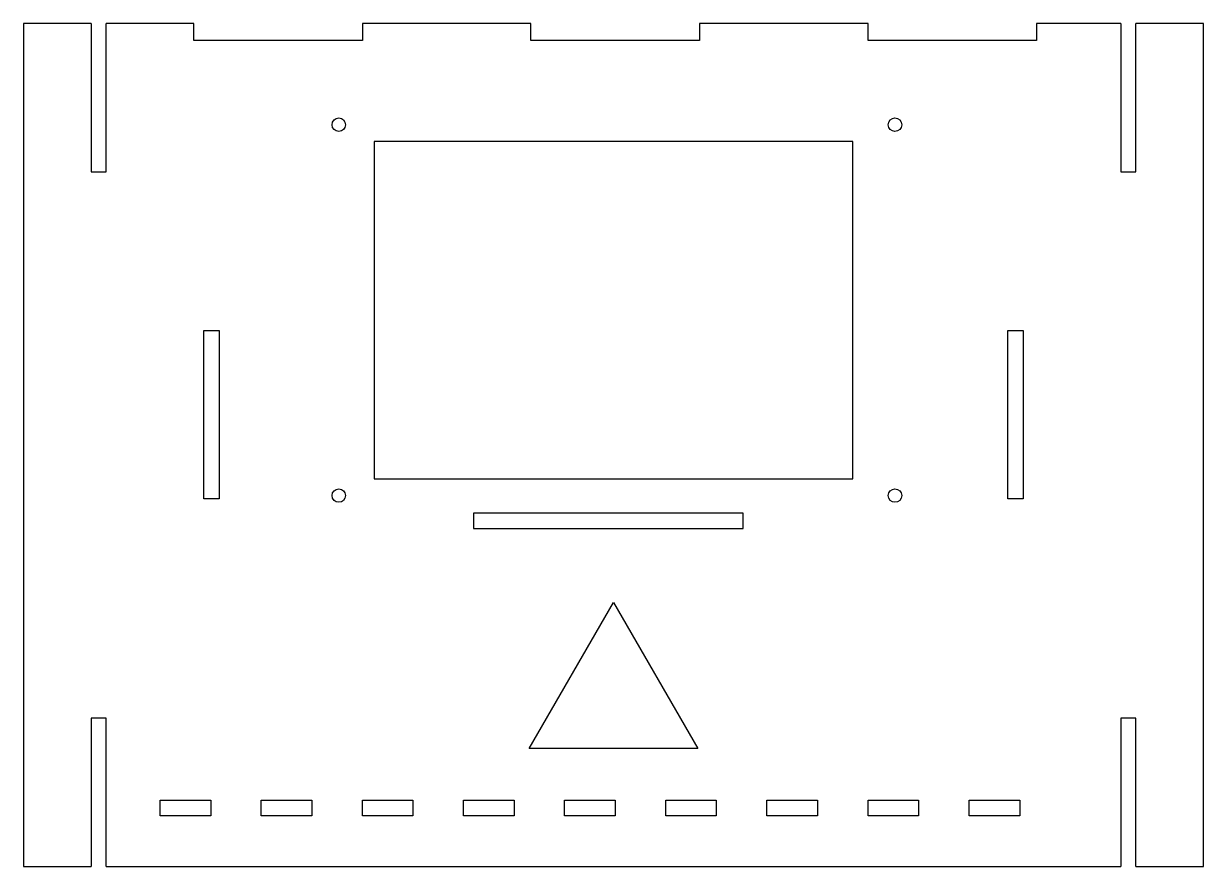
# Model space of a CAD drawing. Header units: millimetres. Extents: x -175 to 175, y -125 to 125.
import ezdxf

# ---------------------------------------------------------------- set-up
doc = ezdxf.new("R2010")
doc.units = ezdxf.units.MM

msp = doc.modelspace()

# ---------------------------------------------------------------- linework, layer by layer
at = {"color": 7, "linetype": 'Continuous', "lineweight": 25}
for p, q in [((-175, 125), (-175, -125)), ((-155, 125), (-175, 125)), ((-155, 125), (-155, 81)), ((-150.5, 81), (-150.5, 125)), ((-124.5, 125), (-150.5, 125)), ((-124.5, 120), (-124.5, 125)), ((-74.5, 125), (-74.5, 120)), ((-24.5, 125), (-74.5, 125)), ((-24.5, 120), (-24.5, 125)), ((25.5, 125), (25.5, 120)), ((75.5, 125), (25.5, 125)), ((75.5, 120), (75.5, 125)), ((125.5, 125), (125.5, 120)), ((150.5, 125), (125.5, 125)), ((150.5, 125), (150.5, 81)), ((155, 81), (155, 125)), ((175, 125), (155, 125)), ((175, -125), (175, 125)), ((-74.5, 120), (-124.5, 120)), ((25.5, 120), (-24.5, 120)), ((125.5, 120), (75.5, 120)), ((71, 90), (-71, 90)), ((-71, 90), (-71, -10)), ((71, -10), (71, 90)), ((-155, 81), (-150.5, 81)), ((150.5, 81), (155, 81)), ((-121.5, 34), (-117, 34)), ((-121.5, -16), (-121.5, 34)), ((-117, 34), (-117, -16)), ((117, 34), (121.5, 34)), ((117, -16), (117, 34)), ((121.5, 34), (121.5, -16)), ((-71, -10), (71, -10)), ((-117, -16), (-121.5, -16)), ((121.5, -16), (117, -16)), ((38.5, -20.25), (-41.5, -20.25)), ((-41.5, -20.25), (-41.5, -24.75)), ((38.5, -24.75), (38.5, -20.25)), ((-41.5, -24.75), (38.5, -24.75)), ((-25, -90), (0, -46.7)), ((0, -46.7), (25, -90)), ((-150.5, -81), (-155, -81)), ((-155, -81), (-155, -125)), ((-150.5, -125), (-150.5, -81)), ((155, -81), (150.5, -81)), ((150.5, -81), (150.5, -125)), ((155, -125), (155, -81)), ((25, -90), (-25, -90)), ((-134.5, -105.4), (-119.5, -105.4)), ((-134.5, -110), (-134.5, -105.4)), ((-119.5, -105.4), (-119.5, -110)), ((-104.5, -105.4), (-89.5, -105.4)), ((-104.5, -110), (-104.5, -105.4)), ((-89.5, -105.4), (-89.5, -110)), ((-74.5, -105.4), (-59.5, -105.4)), ((-74.5, -110), (-74.5, -105.4)), ((-59.5, -105.4), (-59.5, -110)), ((-44.5, -105.4), (-29.5, -105.4)), ((-44.5, -110), (-44.5, -105.4)), ((-29.5, -105.4), (-29.5, -110)), ((-14.5, -105.4), (0.5, -105.4)), ((-14.5, -110), (-14.5, -105.4)), ((0.5, -105.4), (0.5, -110)), ((15.5, -105.4), (30.5, -105.4)), ((15.5, -110), (15.5, -105.4)), ((30.5, -105.4), (30.5, -110)), ((45.5, -105.4), (60.5, -105.4)), ((45.5, -110), (45.5, -105.4)), ((60.5, -105.4), (60.5, -110)), ((75.5, -105.4), (90.5, -105.4)), ((75.5, -110), (75.5, -105.4)), ((90.5, -105.4), (90.5, -110)), ((105.5, -105.4), (120.5, -105.4)), ((105.5, -110), (105.5, -105.4)), ((120.5, -105.4), (120.5, -110)), ((-119.5, -110), (-134.5, -110)), ((-89.5, -110), (-104.5, -110)), ((-59.5, -110), (-74.5, -110)), ((-29.5, -110), (-44.5, -110)), ((0.5, -110), (-14.5, -110)), ((30.5, -110), (15.5, -110)), ((60.5, -110), (45.5, -110)), ((90.5, -110), (75.5, -110)), ((120.5, -110), (105.5, -110)), ((-175, -125), (-155, -125)), ((-150.5, -125), (150.5, -125)), ((155, -125), (175, -125))]:
    msp.add_line(p, q, dxfattribs=at)
for centre in [(-81.5, 95), (83.5, 95), (-81.5, -15), (83.5, -15)]:
    msp.add_circle(centre, 2, dxfattribs=at)

doc.saveas('drawing.dxf')
